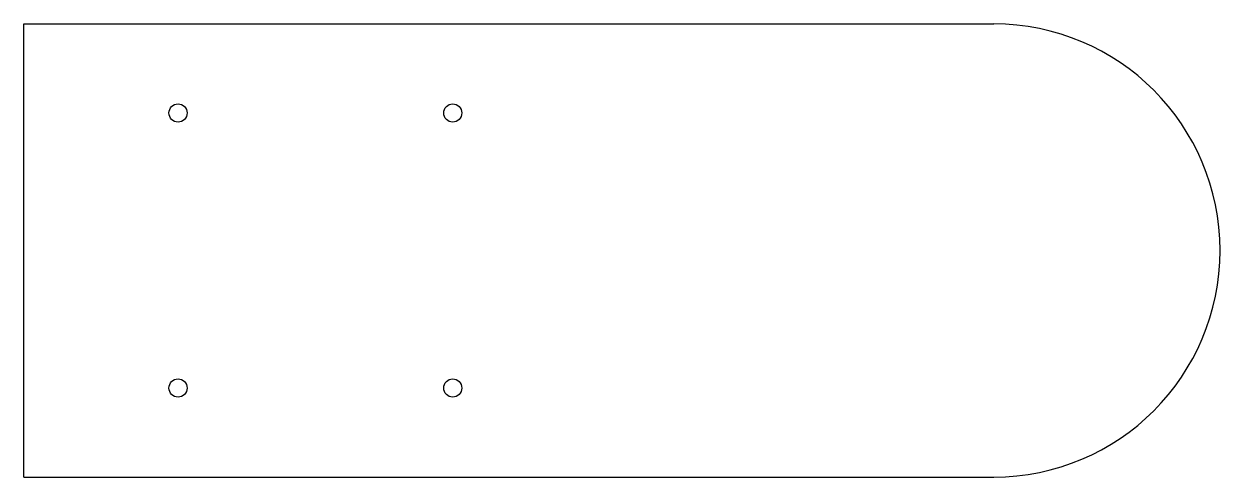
# Model space of a CAD drawing. Header units: millimetres. Extents: x -60 to 65, y -24 to 24.
import ezdxf

# ---------------------------------------------------------------- set-up
doc = ezdxf.new("R2010")
doc.units = ezdxf.units.MM

msp = doc.modelspace()

# ---------------------------------------------------------------- linework, layer by layer
at = {"layer": 'bracket_out_a'}
for p, q in [((-60.29, 23.71), (41.31, 23.71)), ((-60.29, -23.71), (-60.29, 23.71)), ((-60.29, -23.71), (41.31, -23.71))]:
    msp.add_line(p, q, dxfattribs=at)
for centre in [(-44.14, 14.39), (-15.36, 14.39), (-44.14, -14.39), (-15.36, -14.39)]:
    msp.add_circle(centre, 0.95, dxfattribs=at)
msp.add_arc((41.31, 0), 23.71, -90, 90, dxfattribs=at)

doc.saveas('drawing.dxf')
